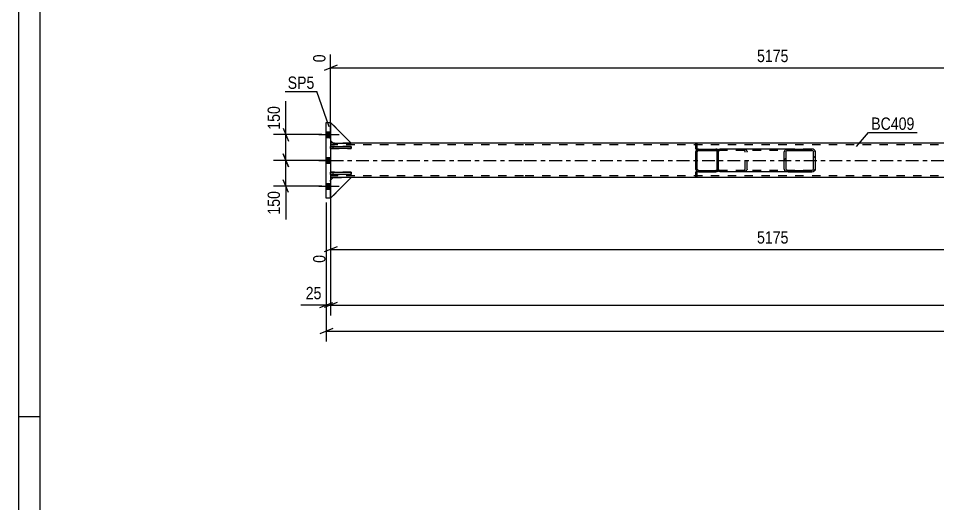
# Model space of a CAD drawing. Header units: millimetres. Extents: x -73 to 768, y -423 to 171.
# Drawn here: x -73.4 to 140.2, y -294.5 to -181.7 of the extents above; entities that cross this region are included whole.
import ezdxf

# ---------------------------------------------------------------- set-up
doc = ezdxf.new("R2010")
doc.units = ezdxf.units.MM
doc.linetypes.add('DXK_LINE_DOT2', pattern=[3.9198, 1.9599, -1.9599])
doc.linetypes.add('DXK_LINE_DOT3', pattern=[5.9187, 2.979, -0.9799, 0.9799, -0.9799])
doc.styles.add('Arial Narrow', font='ARIALN.TTF', dxfattribs={"height": 0.2})

# ---------------------------------------------------------------- blocks, each defined once
blk = doc.blocks.new('Unknown-761549890-1163')
at = {"color": 5, "linetype": 'Continuous'}
for p, q in [((-73.44, 170.71), (-73.44, -423.29)), ((-68.44, 165.71), (-68.44, -418.29)), ((-68.44, -274.29), (-73.44, -274.29))]:
    blk.add_line(p, q, dxfattribs=at)
blk = doc.blocks.new('Part-761549890-2659 - 2618')
at = {"color": 7, "linetype": 'DXK_LINE_DOT2'}
for p, q in [((3.92, -210.71), (-0.88, -205.91)), ((-0.88, -205.91), (-0.88, -210.11)), ((-0.88, -210.11), (-0.28, -210.71)), ((-0.28, -210.71), (3.92, -210.71))]:
    blk.add_line(p, q, dxfattribs=at)
blk = doc.blocks.new('Part-761549890-2696 - 2618')
at = {"color": 2, "linetype": 'Continuous'}
for p, q in [((84.02, -218.55), (84.02, -217.35)), ((84.26, -217.35), (84.02, -217.35)), ((84.26, -217.35), (84.26, -218.55)), ((84.26, -217.35), (84.26, -218.55)), ((84.26, -218.55), (84.02, -218.55))]:
    blk.add_line(p, q, dxfattribs=at)
at = {"color": 7, "linetype": 'DXK_LINE_DOT2'}
for p, q in [((84.02, -218.55), (84.02, -217.35)), ((84.26, -217.35), (84.26, -217.35)), ((84.26, -218.55), (84.26, -218.55))]:
    blk.add_line(p, q, dxfattribs=at)
blk = doc.blocks.new('Part-761549890-2636 - 2618')
at = {"color": 2, "linetype": 'Continuous'}
for p, q in [((-0.28, -210.71), (-0.88, -210.71)), ((43.92, -210.71), (3.92, -210.71)), ((204.66, -210.71), (44.02, -210.71)), ((-0.28, -218.71), (-0.88, -218.71)), ((43.92, -218.71), (3.92, -218.71)), ((660.86, -218.71), (44.02, -218.71))]:
    blk.add_line(p, q, dxfattribs=at)
at = {"color": 7, "linetype": 'DXK_LINE_DOT2'}
for p, q in [((-0.88, -210.71), (-0.88, -218.71)), ((43.92, -211.11), (-0.88, -211.11)), ((3.92, -210.71), (-0.28, -210.71)), ((665.66, -211.11), (44.02, -211.11)), ((43.92, -218.31), (-0.88, -218.31)), ((3.92, -218.71), (-0.28, -218.71)), ((665.66, -218.31), (44.02, -218.31))]:
    blk.add_line(p, q, dxfattribs=at)
at = {"color": 7, "linetype": 'DXK_LINE_DOT3'}
for p, q in [((-0.88, -214.71), (43.92, -214.71)), ((44.02, -214.71), (665.66, -214.71))]:
    blk.add_line(p, q, dxfattribs=at)
blk = doc.blocks.new('Part-761549890-2656 - 2618')
at = {"color": 7, "linetype": 'DXK_LINE_DOT2'}
for p, q in [((3.92, -210.71), (-0.88, -205.91)), ((-0.88, -205.91), (-0.88, -210.11)), ((-0.88, -210.11), (-0.28, -210.71)), ((-0.28, -210.71), (3.92, -210.71))]:
    blk.add_line(p, q, dxfattribs=at)
blk = doc.blocks.new('Part-761549890-2662 - 2618')
at = {"color": 2, "linetype": 'Continuous'}
for p, q in [((3.92, -210.71), (-0.88, -205.91)), ((-0.88, -210.11), (-0.28, -210.71)), ((-0.28, -210.71), (3.92, -210.71))]:
    blk.add_line(p, q, dxfattribs=at)
at = {"color": 7, "linetype": 'DXK_LINE_DOT2'}
blk.add_line((-0.88, -205.91), (-0.88, -210.11), dxfattribs=at)
blk = doc.blocks.new('Part-761549890-2665 - 2618')
at = {"color": 7, "linetype": 'DXK_LINE_DOT2'}
for p, q in [((-0.88, -219.31), (-0.28, -218.71)), ((3.92, -218.71), (-0.88, -223.51)), ((-0.88, -223.51), (-0.88, -219.31)), ((-0.28, -218.71), (3.92, -218.71))]:
    blk.add_line(p, q, dxfattribs=at)
blk = doc.blocks.new('Part-761549890-2668 - 2618')
at = {"color": 7, "linetype": 'DXK_LINE_DOT2'}
for p, q in [((-0.88, -219.31), (-0.28, -218.71)), ((3.92, -218.71), (-0.88, -223.51)), ((-0.88, -223.51), (-0.88, -219.31)), ((-0.28, -218.71), (3.92, -218.71))]:
    blk.add_line(p, q, dxfattribs=at)
blk = doc.blocks.new('Part-761549890-2671 - 2618')
at = {"color": 2, "linetype": 'Continuous'}
for p, q in [((-0.88, -219.31), (-0.28, -218.71)), ((3.92, -218.71), (-0.88, -223.51)), ((3.92, -218.71), (-0.28, -218.71))]:
    blk.add_line(p, q, dxfattribs=at)
at = {"color": 7, "linetype": 'DXK_LINE_DOT2'}
blk.add_line((-0.88, -223.51), (-0.88, -219.31), dxfattribs=at)
blk = doc.blocks.new('Part-761549890-2672 - 2618')
at = {"color": 2, "linetype": 'Continuous'}
for p, q in [((-0.88, -217.47), (3.92, -217.47)), ((-0.88, -217.95), (-0.88, -217.47)), ((3.92, -217.47), (3.92, -217.95)), ((3.92, -217.95), (-0.88, -217.95))]:
    blk.add_line(p, q, dxfattribs=at)
at = {"color": 7, "linetype": 'DXK_LINE_DOT2'}
blk.add_line((-0.28, -217.95), (-0.28, -217.47), dxfattribs=at)
blk = doc.blocks.new('Part-761549890-2673 - 2618')
at = {"color": 2, "linetype": 'Continuous'}
for p, q in [((-0.88, -211.47), (3.92, -211.47)), ((-0.88, -211.95), (-0.88, -211.47)), ((3.92, -211.47), (3.92, -211.95)), ((3.92, -211.95), (-0.88, -211.95))]:
    blk.add_line(p, q, dxfattribs=at)
at = {"color": 7, "linetype": 'DXK_LINE_DOT2'}
blk.add_line((-0.28, -211.95), (-0.28, -211.47), dxfattribs=at)
blk = doc.blocks.new('Part-761549890-2674 - 2618')
at = {"color": 7, "linetype": 'DXK_LINE_DOT2'}
for p, q in [((3.92, -217.47), (-0.88, -217.47)), ((-0.88, -217.47), (-0.88, -217.95)), ((-0.28, -217.95), (-0.28, -217.47)), ((3.92, -217.95), (3.92, -217.47)), ((-0.88, -217.95), (3.92, -217.95))]:
    blk.add_line(p, q, dxfattribs=at)
blk = doc.blocks.new('Part-761549890-2675 - 2618')
at = {"color": 7, "linetype": 'DXK_LINE_DOT2'}
for p, q in [((3.92, -211.47), (-0.88, -211.47)), ((-0.88, -211.47), (-0.88, -211.95)), ((-0.28, -211.95), (-0.28, -211.47)), ((3.92, -211.95), (3.92, -211.47)), ((-0.88, -211.95), (3.92, -211.95))]:
    blk.add_line(p, q, dxfattribs=at)
blk = doc.blocks.new('Part-761549890-2697 - 2618')
at = {"color": 2, "linetype": 'Continuous'}
for p, q in [((84.02, -212.07), (84.02, -210.87)), ((84.02, -210.87), (84.26, -210.87)), ((84.26, -210.87), (84.26, -212.07)), ((84.26, -212.07), (84.26, -210.87)), ((84.26, -212.07), (84.02, -212.07))]:
    blk.add_line(p, q, dxfattribs=at)
at = {"color": 7, "linetype": 'DXK_LINE_DOT2'}
for p, q in [((84.02, -212.07), (84.02, -210.87)), ((84.26, -210.87), (84.26, -210.87)), ((84.26, -212.07), (84.26, -212.07))]:
    blk.add_line(p, q, dxfattribs=at)
blk = doc.blocks.new('Bolt-761549890-2706 - 2618')
at = {"linetype": 'Continuous'}
for points in [[(-0.88, -209.37), (-0.88, -208.05), (-1.88, -208.05), (-1.88, -209.37)], [(-0.88, -209.37), (-0.88, -208.05), (-1.88, -208.05), (-1.88, -209.37)], [(-0.88, -209.37), (-0.88, -208.05), (-1.88, -208.05), (-1.88, -209.37)], [(-0.88, -209.37), (-0.88, -208.05), (-1.88, -208.05), (-1.88, -209.37)], [(-0.88, -215.37), (-0.88, -214.05), (-1.88, -214.05), (-1.88, -215.37)], [(-0.88, -215.37), (-0.88, -214.05), (-1.88, -214.05), (-1.88, -215.37)], [(-0.88, -221.37), (-0.88, -220.05), (-1.88, -220.05), (-1.88, -221.37)], [(-0.88, -221.37), (-0.88, -220.05), (-1.88, -220.05), (-1.88, -221.37)], [(-0.88, -221.37), (-0.88, -220.05), (-1.88, -220.05), (-1.88, -221.37)], [(-0.88, -221.37), (-0.88, -220.05), (-1.88, -220.05), (-1.88, -221.37)]]:
    blk.add_hatch(color=1, dxfattribs=at).paths.add_polyline_path(points)
at = {"color": 1, "linetype": 'Continuous'}
for p, q in [((-3.64, -208.71), (1.12, -208.71)), ((-3.64, -208.71), (1.12, -208.71)), ((-3.64, -208.71), (1.12, -208.71)), ((-3.64, -208.71), (1.12, -208.71)), ((-1.88, -208.05), (-0.88, -208.05)), ((-1.88, -208.05), (-0.88, -208.05)), ((-1.88, -208.05), (-0.88, -208.05)), ((-1.88, -208.05), (-0.88, -208.05)), ((-1.88, -209.37), (-0.88, -209.37)), ((-1.88, -209.37), (-0.88, -209.37)), ((-1.88, -209.37), (-0.88, -209.37)), ((-1.88, -209.37), (-0.88, -209.37)), ((-3.64, -214.71), (1.12, -214.71)), ((-3.64, -214.71), (1.12, -214.71)), ((-1.88, -214.05), (-0.88, -214.05)), ((-1.88, -214.05), (-0.88, -214.05)), ((-1.88, -215.37), (-0.88, -215.37)), ((-1.88, -215.37), (-0.88, -215.37)), ((-1.88, -220.05), (-0.88, -220.05)), ((-1.88, -220.05), (-0.88, -220.05)), ((-1.88, -220.05), (-0.88, -220.05)), ((-1.88, -220.05), (-0.88, -220.05)), ((-3.64, -220.71), (1.12, -220.71)), ((-3.64, -220.71), (1.12, -220.71)), ((-3.64, -220.71), (1.12, -220.71)), ((-3.64, -220.71), (1.12, -220.71)), ((-1.88, -221.37), (-0.88, -221.37)), ((-1.88, -221.37), (-0.88, -221.37)), ((-1.88, -221.37), (-0.88, -221.37)), ((-1.88, -221.37), (-0.88, -221.37))]:
    blk.add_line(p, q, dxfattribs=at)
blk = doc.blocks.new('Part-761549890-2716 - 2618')
at = {"linetype": 'Continuous'}
h = blk.add_hatch(dxfattribs=at)
h.set_pattern_fill('', scale=0.7, style=0, pattern_type=0)
h.set_pattern_definition([(45, (111.267, -217.2981), (-1.57154, 1.57154), [])])
h.paths.add_polyline_path([(110.93, -217.35), (111.27, -217.3), (111.55, -217.16), (111.74, -216.95), (111.81, -216.71), (111.81, -212.71), (111.74, -212.46), (111.55, -212.25), (111.27, -212.12), (110.93, -212.07), (105.44, -212.07), (105.1, -212.12), (104.82, -212.25), (104.63, -212.46), (104.56, -212.71), (104.56, -216.71), (104.63, -216.95), (104.82, -217.16), (105.1, -217.3), (105.44, -217.35)])
h.paths.add_polyline_path([(105.27, -217), (105.13, -216.93), (105.03, -216.83), (105, -216.71), (105, -212.71), (105.03, -212.58), (105.13, -212.48), (105.27, -212.41), (105.44, -212.39), (110.93, -212.39), (111.1, -212.41), (111.24, -212.48), (111.34, -212.58), (111.37, -212.71), (111.37, -216.71), (111.34, -216.83), (111.24, -216.93), (111.1, -217), (110.93, -217.03), (105.44, -217.03)])
at = {"color": 2, "linetype": 'Continuous'}
for p, q in [((89.3, -212.1), (89.55, -212.07)), ((89.3, -212.1), (89.3, -212.71)), ((105.44, -212.07), (89.55, -212.07)), ((104.63, -212.46), (104.56, -212.71)), ((104.56, -216.71), (104.56, -212.71)), ((105, -212.71), (105.03, -212.58)), ((105, -216.71), (105, -212.71)), ((105.44, -212.07), (105.1, -212.12)), ((105.27, -212.41), (105.44, -212.39)), ((105.44, -212.07), (110.93, -212.07)), ((105.44, -212.39), (110.93, -212.39)), ((111.27, -212.12), (110.93, -212.07)), ((110.93, -212.39), (111.1, -212.41)), ((111.34, -212.58), (111.37, -212.71)), ((111.37, -216.71), (111.37, -212.71)), ((111.81, -212.71), (111.74, -212.46)), ((111.81, -216.71), (111.81, -212.71)), ((89.3, -217.3), (89.3, -216.71)), ((89.3, -217.31), (89.3, -217.3)), ((89.55, -217.35), (89.3, -217.31)), ((105.44, -217.35), (89.55, -217.35)), ((104.56, -216.71), (104.63, -216.95)), ((105.03, -216.83), (105, -216.71)), ((105.1, -217.3), (105.44, -217.35)), ((105.44, -217.03), (105.27, -217)), ((105.44, -217.03), (110.93, -217.03)), ((105.44, -217.35), (110.93, -217.35)), ((111.1, -217), (110.93, -217.03)), ((110.93, -217.35), (111.27, -217.3)), ((111.37, -216.71), (111.34, -216.83)), ((111.74, -216.95), (111.81, -216.71))]:
    blk.add_line(p, q, dxfattribs=at)
at = {"color": 7, "linetype": 'DXK_LINE_DOT2'}
for p, q in [((89.3, -212.1), (89.3, -212.45)), ((89.39, -212.41), (89.3, -212.45)), ((89.3, -217.16), (89.3, -212.71)), ((89.55, -212.39), (89.39, -212.41)), ((110.93, -212.39), (89.55, -212.39)), ((95.05, -212.07), (95.38, -212.12)), ((95.21, -212.41), (95.05, -212.39)), ((95.48, -212.71), (95.45, -212.58)), ((95.48, -216.71), (95.48, -212.71)), ((95.86, -212.46), (95.92, -212.71)), ((95.92, -216.71), (95.92, -212.71)), ((110.93, -212.07), (105.44, -212.07)), ((89.3, -216.96), (89.39, -217)), ((89.39, -217), (89.55, -217.03)), ((110.93, -217.03), (89.55, -217.03)), ((95.05, -217.03), (95.21, -217)), ((95.38, -217.3), (95.05, -217.35)), ((95.45, -216.83), (95.48, -216.71)), ((95.92, -216.71), (95.86, -216.95)), ((110.93, -217.35), (105.44, -217.35))]:
    blk.add_line(p, q, dxfattribs=at)
for centre, radius, start, end in [((95.11, -212.8), 0.401, 32.4104, 75.4453), ((95.18, -212.89), 0.802, 32.4104, 75.4453), ((95.11, -216.61), 0.401, 284.5547, 327.5896), ((95.18, -216.52), 0.802, 284.5547, 327.5896)]:
    blk.add_arc(centre, radius, start, end, dxfattribs=at)
at = {"color": 2, "linetype": 'Continuous'}
for centre, radius, start, end in [((105.31, -212.89), 0.802, 104.5547, 147.5896), ((105.37, -212.8), 0.401, 104.5547, 147.5896), ((111, -212.8), 0.401, 32.4104, 75.4453), ((111.07, -212.89), 0.802, 32.4104, 75.4453), ((105.31, -216.52), 0.802, 212.4104, 255.4453), ((105.37, -216.61), 0.401, 212.4104, 255.4453), ((111, -216.61), 0.401, 284.5547, 327.5896), ((111.07, -216.52), 0.802, 284.5547, 327.5896)]:
    blk.add_arc(centre, radius, start, end, dxfattribs=at)
blk = doc.blocks.new('Part-761549890-2783 - 2618')
at = {"color": 2, "linetype": 'Continuous'}
for p, q in [((-1.88, -205.91), (-0.88, -205.91)), ((-1.88, -223.51), (-1.88, -205.91)), ((-0.88, -205.91), (-0.88, -223.51)), ((-0.88, -223.51), (-1.88, -223.51))]:
    blk.add_line(p, q, dxfattribs=at)
blk = doc.blocks.new('Part-761549890-2725 - 2618')
at = {"linetype": 'Continuous'}
h = blk.add_hatch(dxfattribs=at)
h.set_pattern_fill('', scale=0.7, style=0, pattern_type=0)
h.set_pattern_definition([(45, (88.9022, -217.2981), (-1.57154, 1.57154), [])])
h.paths.add_polyline_path([(88.66, -217.35), (88.9, -217.3), (89.11, -217.16), (89.25, -216.95), (89.3, -216.71), (89.3, -212.71), (89.25, -212.46), (89.11, -212.25), (88.9, -212.12), (88.66, -212.07), (84.66, -212.07), (84.41, -212.12), (84.2, -212.25), (84.07, -212.46), (84.02, -212.71), (84.02, -216.71), (84.07, -216.95), (84.2, -217.16), (84.41, -217.3), (84.66, -217.35)])
h.paths.add_polyline_path([(84.53, -217), (84.43, -216.93), (84.36, -216.83), (84.34, -216.71), (84.34, -212.71), (84.36, -212.58), (84.43, -212.48), (84.53, -212.41), (84.66, -212.39), (88.66, -212.39), (88.78, -212.41), (88.88, -212.48), (88.95, -212.58), (88.98, -212.71), (88.98, -216.71), (88.95, -216.83), (88.88, -216.93), (88.78, -217), (88.66, -217.03), (84.66, -217.03)])
at = {"color": 7, "linetype": 'DXK_LINE_DOT2'}
for p, q in [((84.02, -212.71), (84.07, -212.46)), ((84.02, -216.71), (84.02, -212.71)), ((84.36, -212.58), (84.34, -212.71)), ((84.34, -216.71), (84.34, -212.71)), ((84.41, -212.12), (84.66, -212.07)), ((84.66, -212.39), (84.53, -212.41)), ((84.66, -212.07), (88.66, -212.07)), ((84.66, -212.39), (88.66, -212.39)), ((88.66, -212.07), (88.9, -212.12)), ((88.78, -212.41), (88.66, -212.39)), ((88.98, -212.71), (88.95, -212.58)), ((88.98, -216.71), (88.98, -212.71)), ((89.25, -212.46), (89.3, -212.71)), ((89.3, -216.71), (89.3, -212.71)), ((84.07, -216.95), (84.02, -216.71)), ((84.34, -216.71), (84.36, -216.83)), ((84.66, -217.35), (84.41, -217.3)), ((84.53, -217), (84.66, -217.03)), ((84.66, -217.03), (88.66, -217.03)), ((84.66, -217.35), (88.66, -217.35)), ((88.66, -217.03), (88.78, -217)), ((88.9, -217.3), (88.66, -217.35)), ((88.95, -216.83), (88.98, -216.71)), ((89.3, -216.71), (89.25, -216.95))]:
    blk.add_line(p, q, dxfattribs=at)
at = {"color": 2, "linetype": 'Continuous'}
for p, q in [((84.07, -212.46), (84.02, -212.71)), ((84.02, -216.71), (84.02, -212.71)), ((84.34, -212.71), (84.36, -212.58)), ((84.34, -216.71), (84.34, -212.71)), ((84.66, -212.07), (84.41, -212.12)), ((84.53, -212.41), (84.66, -212.39)), ((84.66, -212.07), (88.66, -212.07)), ((84.66, -212.39), (88.66, -212.39)), ((88.9, -212.12), (88.66, -212.07)), ((88.66, -212.39), (88.78, -212.41)), ((88.95, -212.58), (88.98, -212.71)), ((88.98, -216.71), (88.98, -212.71)), ((89.3, -212.71), (89.25, -212.46)), ((89.3, -216.71), (89.3, -212.71)), ((84.02, -216.71), (84.07, -216.95)), ((84.36, -216.83), (84.34, -216.71)), ((84.41, -217.3), (84.66, -217.35)), ((84.66, -217.03), (84.53, -217)), ((84.66, -217.03), (88.66, -217.03)), ((84.66, -217.35), (88.66, -217.35)), ((88.78, -217), (88.66, -217.03)), ((88.66, -217.35), (88.9, -217.3)), ((88.98, -216.71), (88.95, -216.83)), ((89.25, -216.95), (89.3, -216.71))]:
    blk.add_line(p, q, dxfattribs=at)
at = {"color": 7, "linetype": 'DXK_LINE_DOT2'}
for centre, radius, start, end in [((84.66, -212.71), 0.64, 112.5, 157.5), ((84.66, -212.71), 0.32, 112.5, 157.5), ((88.66, -212.71), 0.32, 22.5, 67.5), ((88.66, -212.71), 0.64, 22.5, 67.5), ((84.66, -216.71), 0.64, 202.5, 247.5), ((84.66, -216.71), 0.32, 202.5, 247.5), ((88.66, -216.71), 0.32, 292.5, 337.5), ((88.66, -216.71), 0.64, 292.5, 337.5)]:
    blk.add_arc(centre, radius, start, end, dxfattribs=at)
at = {"color": 2, "linetype": 'Continuous'}
for centre, radius, start, end in [((84.66, -212.71), 0.64, 112.5, 157.5), ((84.66, -212.71), 0.32, 112.5, 157.5), ((88.66, -212.71), 0.32, 22.5, 67.5), ((88.66, -212.71), 0.64, 22.5, 67.5), ((84.66, -216.71), 0.64, 202.5, 247.5), ((84.66, -216.71), 0.32, 202.5, 247.5), ((88.66, -216.71), 0.32, 292.5, 337.5), ((88.66, -216.71), 0.64, 292.5, 337.5)]:
    blk.add_arc(centre, radius, start, end, dxfattribs=at)
blk = doc.blocks.new('StraightDimension-761549890-2858 - 2618')
at = {"color": 7, "linetype": 'Continuous'}
for p, q in [((-11.9, -213.21), (-10.7, -216.21)), ((-1.88, -214.71), (-14.15, -214.71)), ((-11.3, -220.71), (-11.3, -214.71)), ((-10.7, -222.21), (-11.9, -219.21)), ((-2.88, -220.71), (-14.15, -220.71))]:
    blk.add_line(p, q, dxfattribs=at)
at = {"color": 0}
blk.add_wipeout([(-12.05, -221.23), (-16.25, -221.23), (-16.25, -227.92), (-12.05, -227.92)], dxfattribs=at)
at = {"color": 7, "linetype": 'Continuous'}
blk.add_line((-11.3, -220.71), (-11.3, -228.44), dxfattribs=at)
blk.add_line((-11.3, -220.71), (-11.3, -228.44), dxfattribs=at)
at = {"color": 3, "style": 'Arial Narrow'}
blk.add_text('150', height=2.863, rotation=90.0002, dxfattribs=at).set_placement((-12.65, -227.32))
blk = doc.blocks.new('StraightDimension-761549890-2847 - 2618')
at = {"color": 7, "linetype": 'Continuous'}
for p, q in [((-11.9, -207.21), (-10.7, -210.21)), ((-2.88, -208.71), (-14.15, -208.71)), ((-11.3, -214.71), (-11.3, -208.71)), ((-10.7, -216.21), (-11.9, -213.21)), ((-1.88, -214.71), (-14.15, -214.71))]:
    blk.add_line(p, q, dxfattribs=at)
at = {"color": 0}
blk.add_wipeout([(-12.05, -201.5), (-16.25, -201.5), (-16.25, -208.18), (-12.05, -208.18)], dxfattribs=at)
at = {"color": 7, "linetype": 'Continuous'}
blk.add_line((-11.3, -208.71), (-11.3, -200.97), dxfattribs=at)
blk.add_line((-11.3, -208.71), (-11.3, -200.97), dxfattribs=at)
at = {"color": 3, "style": 'Arial Narrow'}
blk.add_text('150', height=2.863, rotation=90.0002, dxfattribs=at).set_placement((-12.65, -207.58))
blk = doc.blocks.new('StraightDimension-761549890-2955 - 2618')
at = {"color": 7, "linetype": 'Continuous'}
for p, q in [((-0.88, -219.71), (-0.88, -238.52)), ((204.66, -226.62), (204.66, -244)), ((0.62, -234.79), (-2.38, -235.99)), ((203.16, -235.99), (206.16, -234.79)), ((-0.88, -235.39), (204.66, -235.39))]:
    blk.add_line(p, q, dxfattribs=at)
at = {"color": 0}
blk.add_wipeout([(106.14, -234.64), (106.14, -230.44), (97.63, -230.44), (97.63, -234.64)], dxfattribs=at)
at = {"color": 0, "linetype": 'Continuous'}
for points in [[(-1.48, -236.09), (-5.68, -236.09), (-5.68, -239.12), (-1.48, -239.12)], [(204.06, -236.09), (199.86, -236.09), (199.86, -244.6), (204.06, -244.6)]]:
    blk.add_wipeout(points, dxfattribs=at)
at = {"color": 3, "style": 'Arial Narrow'}
blk.add_text('5175', height=2.863, dxfattribs=at).set_placement((98.23, -234.04))
at = {"color": 3, "linetype": 'Continuous', "style": 'Arial Narrow'}
for s, height, p in [('0', 2.86, (-2.08, -238.52)), ('5175', 2.863, (203.46, -244))]:
    blk.add_text(s, height=height, rotation=90.0002, dxfattribs=at).set_placement(p)
blk = doc.blocks.new('StraightDimension-761549890-12569 - 2618')
at = {"color": 7, "linetype": 'Continuous'}
for p, q in [((-0.88, -224.51), (-0.88, -250.73)), ((0.62, -247.73), (-2.38, -248.93)), ((-0.88, -248.33), (665.66, -248.33))]:
    blk.add_line(p, q, dxfattribs=at)
blk = doc.blocks.new('StraightDimension-761549890-12570 - 2618')
at = {"color": 7, "linetype": 'Continuous'}
for p, q in [((-1.88, -224.51), (-1.88, -250.73)), ((-0.88, -224.51), (-0.88, -250.73)), ((-3.38, -248.93), (-0.38, -247.73)), ((0.62, -247.73), (-2.38, -248.93)), ((-1.88, -248.33), (-0.88, -248.33))]:
    blk.add_line(p, q, dxfattribs=at)
at = {"color": 0}
blk.add_wipeout([(-2.41, -247.58), (-2.41, -243.38), (-7.26, -243.38), (-7.26, -247.58)], dxfattribs=at)
at = {"color": 7, "linetype": 'Continuous'}
blk.add_line((-1.88, -248.33), (-7.79, -248.33), dxfattribs=at)
blk.add_line((-1.88, -248.33), (-7.79, -248.33), dxfattribs=at)
at = {"color": 3, "style": 'Arial Narrow'}
blk.add_text('25', height=2.863, dxfattribs=at).set_placement((-6.66, -246.98))
blk = doc.blocks.new('StraightDimension-761549890-14179 - 2618')
at = {"color": 7, "linetype": 'Continuous'}
for p, q in [((-1.88, -224.51), (-1.88, -256.79)), ((-0.38, -253.79), (-3.38, -254.99)), ((-1.88, -254.39), (666.66, -254.39))]:
    blk.add_line(p, q, dxfattribs=at)
blk = doc.blocks.new('StraightDimension-761549890-14192 - 2618')
at = {"color": 7, "linetype": 'Continuous'}
for p, q in [((204.66, -207.36), (204.66, -184.6)), ((-0.88, -209.71), (-0.88, -190.08)), ((0.62, -192.61), (-2.38, -193.81)), ((-0.88, -193.21), (204.66, -193.21)), ((203.16, -193.81), (206.16, -192.61))]:
    blk.add_line(p, q, dxfattribs=at)
at = {"color": 0, "linetype": 'Continuous'}
for points in [[(204.06, -184), (199.86, -184), (199.86, -192.51), (204.06, -192.51)], [(-1.48, -189.48), (-5.68, -189.48), (-5.68, -192.51), (-1.48, -192.51)]]:
    blk.add_wipeout(points, dxfattribs=at)
at = {"color": 0}
blk.add_wipeout([(106.14, -192.46), (106.14, -188.26), (97.63, -188.26), (97.63, -192.46)], dxfattribs=at)
at = {"color": 3, "linetype": 'Continuous', "style": 'Arial Narrow'}
for s, height, p in [('5175', 2.863, (203.46, -191.91)), ('0', 2.86, (-2.08, -191.91))]:
    blk.add_text(s, height=height, rotation=90.0002, dxfattribs=at).set_placement(p)
at = {"color": 3, "style": 'Arial Narrow'}
blk.add_text('5175', height=2.863, dxfattribs=at).set_placement((98.23, -191.86))
blk = doc.blocks.new('Mark-761549890-2632 - 2618')
at = {"color": 0}
blk.add_wipeout([(134.82, -207.6), (134.82, -204.6), (124.77, -204.6), (124.77, -207.6)], dxfattribs=at)
blk.add_wipeout([(134.82, -207.6), (134.82, -204.6), (124.77, -204.6), (124.77, -207.6)], dxfattribs=at)
at = {"color": 30, "linetype": 'Continuous'}
for p, q in [((121.36, -211.47), (124.17, -208.2)), ((124.17, -208.2), (135.42, -208.2))]:
    blk.add_line(p, q, dxfattribs=at)
at = {"color": 3, "style": 'Arial Narrow'}
blk.add_text('BC409', height=2.863, dxfattribs=at).set_placement((124.77, -207.6))
blk = doc.blocks.new('Mark-761549890-2779 - 2618')
at = {"color": 0}
blk.add_wipeout([(-4.65, -198.08), (-4.65, -195.08), (-10.86, -195.08), (-10.86, -198.08)], dxfattribs=at)
blk.add_wipeout([(-4.65, -198.08), (-4.65, -195.08), (-10.86, -195.08), (-10.86, -198.08)], dxfattribs=at)
at = {"color": 30, "linetype": 'Continuous'}
for p in [(-11.46, -198.68), (-1.21, -206.87)]:
    blk.add_line(p, (-4.05, -198.68), dxfattribs=at)
at = {"color": 3, "style": 'Arial Narrow'}
blk.add_text('SP5', height=2.863, dxfattribs=at).set_placement((-10.86, -198.08))

msp = doc.modelspace()

# ---------------------------------------------------------------- block references
for name in ['Unknown-761549890-1163', 'Part-761549890-2783 - 2618', 'Part-761549890-2659 - 2618', 'Part-761549890-2656 - 2618', 'Part-761549890-2662 - 2618', 'Bolt-761549890-2706 - 2618', 'Part-761549890-2636 - 2618', 'Part-761549890-2673 - 2618', 'Part-761549890-2675 - 2618', 'Part-761549890-2697 - 2618', 'Part-761549890-2725 - 2618', 'Part-761549890-2716 - 2618', 'Part-761549890-2672 - 2618', 'Part-761549890-2674 - 2618', 'Part-761549890-2696 - 2618', 'Part-761549890-2665 - 2618', 'Part-761549890-2668 - 2618', 'Part-761549890-2671 - 2618']:
    msp.add_blockref(name, (0, 0))

# ---------------------------------------------------------------- next in the draw order: block references
msp.add_blockref('StraightDimension-761549890-2858 - 2618', (0, 0))

# ---------------------------------------------------------------- next in the draw order: block references
for name in ['StraightDimension-761549890-2847 - 2618', 'StraightDimension-761549890-2955 - 2618']:
    msp.add_blockref(name, (0, 0))

# ---------------------------------------------------------------- next in the draw order: block references
for name in ['StraightDimension-761549890-14192 - 2618', 'StraightDimension-761549890-12569 - 2618']:
    msp.add_blockref(name, (0, 0))

# ---------------------------------------------------------------- next in the draw order: block references
for name in ['Mark-761549890-2779 - 2618', 'Mark-761549890-2632 - 2618', 'StraightDimension-761549890-12570 - 2618']:
    msp.add_blockref(name, (0, 0))

# ---------------------------------------------------------------- next in the draw order: block references
msp.add_blockref('StraightDimension-761549890-14179 - 2618', (0, 0))

doc.saveas('drawing.dxf')
